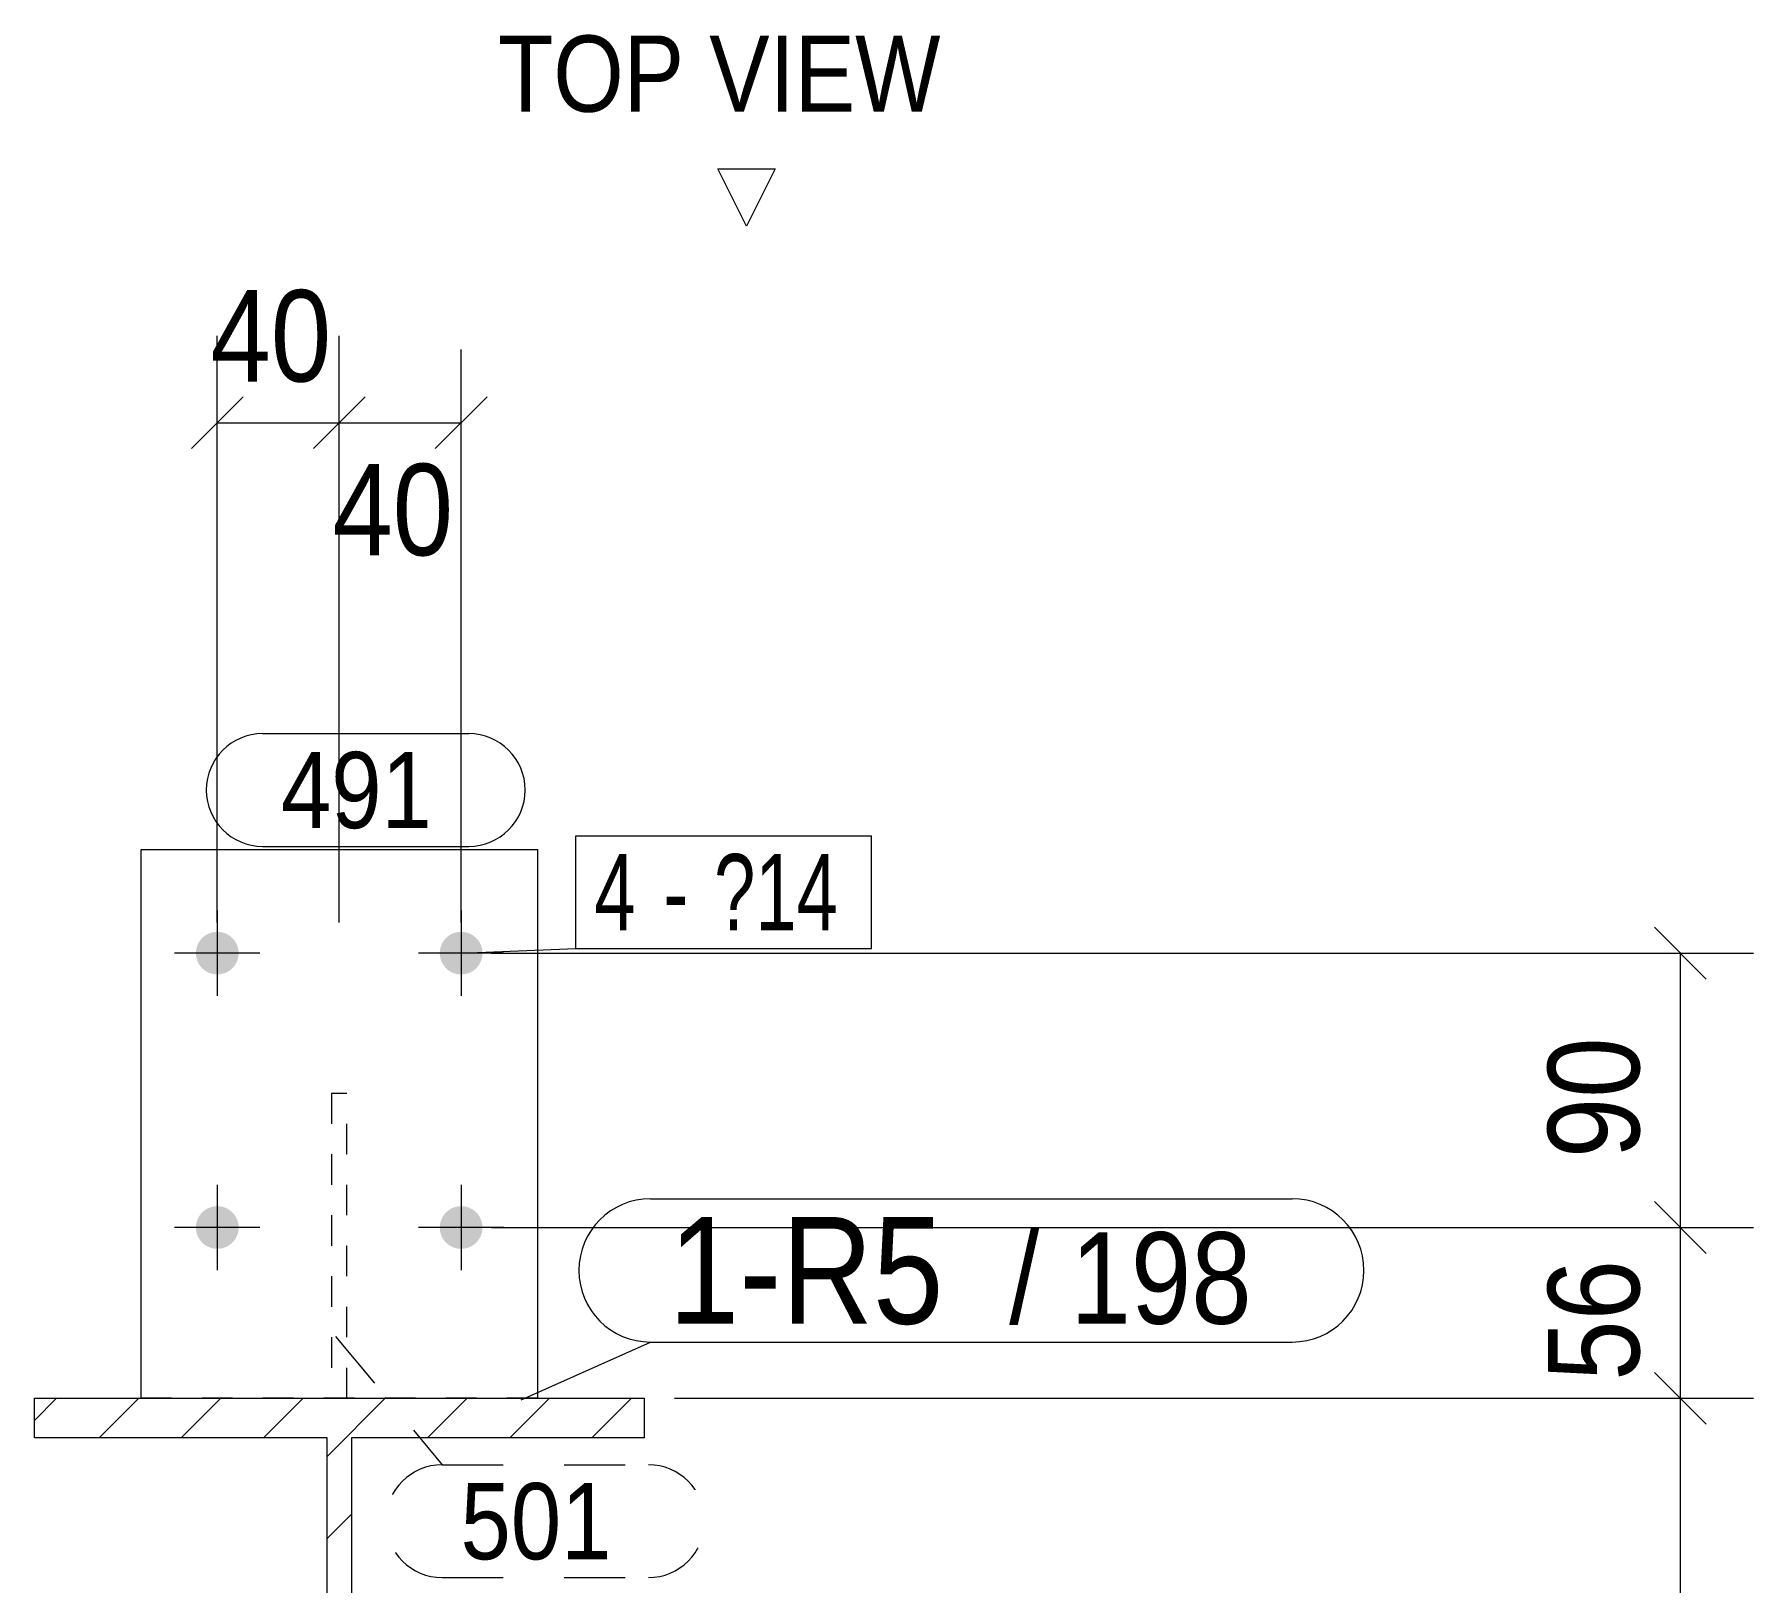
# Model space of a CAD drawing. Header units: millimetres. Extents: x 2 to 1174, y 1 to 825.
# Drawn here: x 823.3 to 879.7, y 210 to 260.8 of the extents above; entities that cross this region are included whole.
import ezdxf

# ---------------------------------------------------------------- set-up
doc = ezdxf.new("R2010")
doc.units = ezdxf.units.MM
for name, pattern in [('XKITLINE00', [0]), ('XKITLINE01', [4, 1, -1, 1, -1]), ('XKITLINE02', [4, 2, -2])]:
    doc.linetypes.add(name, pattern=pattern)
for name, color, linetype, lineweight in [('Bolt', 3, 'Continuous', 0), ('BoltMark', 7, 'Continuous', 0), ('Dimensions', 7, 'Continuous', 0), ('OtherObjectType', 7, 'Continuous', 0), ('Part', 2, 'Continuous', 0), ('PartMark', 7, 'Continuous', 0)]:
    doc.layers.add(name, color=color, linetype=linetype, lineweight=lineweight)
doc.styles.add('ARIAL', font='ARIAL.TTF')
doc.styles.add('ARIAL_NARROW', font='ARIALN.TTF')

# ---------------------------------------------------------------- blocks, each defined once
blk = doc.blocks.new('*A6')
at = {"layer": 'Part', "color": 7, "linetype": 'XKITLINE00', "lineweight": 0}
for p, q in [((823.332, 215.347), (824.063, 216.078)), ((825.457, 214.778), (826.757, 216.078)), ((828.151, 214.778), (829.451, 216.078)), ((830.845, 214.778), (832.145, 216.078)), ((832.932, 214.171), (834.839, 216.078)), ((836.233, 214.778), (837.533, 216.078)), ((838.927, 214.778), (840.227, 216.078)), ((841.621, 214.778), (842.921, 216.078)), ((832.932, 211.477), (833.732, 212.277)), ((832.932, 208.783), (833.732, 209.583)), ((832.932, 206.089), (833.732, 206.889)), ((832.932, 203.395), (833.732, 204.195)), ((832.932, 200.701), (833.732, 201.501)), ((832.932, 198.007), (833.732, 198.807)), ((832.932, 195.312), (833.732, 196.112)), ((832.932, 192.618), (833.732, 193.418)), ((832.932, 189.924), (833.732, 190.724)), ((832.932, 187.23), (833.732, 188.03)), ((832.932, 184.536), (833.732, 185.336)), ((832.932, 181.842), (833.732, 182.642)), ((832.932, 179.148), (833.732, 179.948)), ((824.474, 176.078), (825.774, 177.378)), ((827.168, 176.078), (828.468, 177.378)), ((829.862, 176.078), (831.162, 177.378)), ((832.556, 176.078), (833.856, 177.378)), ((835.25, 176.078), (836.55, 177.378)), ((837.944, 176.078), (839.244, 177.378)), ((840.638, 176.078), (841.938, 177.378))]:
    blk.add_line(p, q, dxfattribs=at)
blk = doc.blocks.new('*A178')
at = {"layer": 'Bolt'}
for points in [[(830.031, 230.643), (830.029, 230.609), (830.025, 230.575), (830.019, 230.541), (830.011, 230.508), (830.002, 230.474), (829.991, 230.442), (829.979, 230.41), (829.965, 230.378), (829.95, 230.348), (829.933, 230.318), (829.914, 230.289), (829.895, 230.261), (829.873, 230.234), (829.851, 230.208), (829.827, 230.183), (829.802, 230.159), (829.776, 230.136), (829.749, 230.115), (829.721, 230.096), (829.692, 230.077), (829.662, 230.06), (829.632, 230.045), (829.6, 230.031), (829.568, 230.019), (829.535, 230.008), (829.502, 229.999), (829.469, 229.991), (829.435, 229.985), (829.401, 229.981), (829.367, 229.978), (829.332, 229.978), (829.298, 229.978), (829.264, 229.981), (829.23, 229.985), (829.196, 229.991), (829.162, 229.999), (829.129, 230.008), (829.096, 230.019), (829.064, 230.031), (829.033, 230.045), (829.002, 230.06), (828.972, 230.077), (828.943, 230.096), (828.915, 230.115), (828.888, 230.136), (828.862, 230.159), (828.837, 230.183), (828.814, 230.208), (828.791, 230.234), (828.77, 230.261), (828.75, 230.289), (828.732, 230.318), (828.715, 230.348), (828.7, 230.378), (828.686, 230.41), (828.673, 230.442), (828.662, 230.474), (828.653, 230.508), (828.646, 230.541), (828.64, 230.575), (828.636, 230.609), (828.633, 230.643), (828.632, 230.678), (828.633, 230.712), (828.636, 230.746), (828.64, 230.78), (828.646, 230.814), (828.653, 230.848), (828.662, 230.881), (828.673, 230.913), (828.686, 230.945), (828.7, 230.977), (828.715, 231.008), (828.732, 231.037), (828.75, 231.066), (828.77, 231.095), (828.791, 231.122), (828.814, 231.148), (828.837, 231.173), (828.862, 231.196), (828.888, 231.219), (828.915, 231.24), (828.943, 231.26), (828.972, 231.278), (829.002, 231.295), (829.033, 231.31), (829.064, 231.324), (829.096, 231.337), (829.129, 231.347), (829.162, 231.357), (829.196, 231.364), (829.23, 231.37), (829.264, 231.374), (829.298, 231.377), (829.332, 231.378), (829.367, 231.377), (829.401, 231.374), (829.435, 231.37), (829.469, 231.364), (829.502, 231.357), (829.535, 231.347), (829.568, 231.337), (829.6, 231.324), (829.632, 231.31), (829.662, 231.295), (829.692, 231.278), (829.721, 231.26), (829.749, 231.24), (829.776, 231.219), (829.802, 231.196), (829.827, 231.173), (829.851, 231.148), (829.873, 231.122), (829.895, 231.095), (829.914, 231.066), (829.933, 231.037), (829.95, 231.008), (829.965, 230.977), (829.979, 230.945), (829.991, 230.913), (830.002, 230.881), (830.011, 230.848), (830.019, 230.814), (830.025, 230.78), (830.029, 230.746), (830.031, 230.712), (830.032, 230.678)], [(838.031, 230.643), (838.029, 230.609), (838.025, 230.575), (838.019, 230.541), (838.011, 230.508), (838.002, 230.474), (837.991, 230.442), (837.979, 230.41), (837.965, 230.378), (837.95, 230.348), (837.933, 230.318), (837.914, 230.289), (837.895, 230.261), (837.873, 230.234), (837.851, 230.208), (837.827, 230.183), (837.802, 230.159), (837.776, 230.136), (837.749, 230.115), (837.721, 230.096), (837.692, 230.077), (837.662, 230.06), (837.632, 230.045), (837.6, 230.031), (837.568, 230.019), (837.535, 230.008), (837.502, 229.999), (837.469, 229.991), (837.435, 229.985), (837.401, 229.981), (837.367, 229.978), (837.332, 229.978), (837.298, 229.978), (837.264, 229.981), (837.23, 229.985), (837.196, 229.991), (837.162, 229.999), (837.129, 230.008), (837.096, 230.019), (837.064, 230.031), (837.033, 230.045), (837.002, 230.06), (836.972, 230.077), (836.943, 230.096), (836.915, 230.115), (836.888, 230.136), (836.862, 230.159), (836.837, 230.183), (836.814, 230.208), (836.791, 230.234), (836.77, 230.261), (836.75, 230.289), (836.732, 230.318), (836.715, 230.348), (836.7, 230.378), (836.686, 230.41), (836.673, 230.442), (836.662, 230.474), (836.653, 230.508), (836.646, 230.541), (836.64, 230.575), (836.636, 230.609), (836.633, 230.643), (836.632, 230.678), (836.633, 230.712), (836.636, 230.746), (836.64, 230.78), (836.646, 230.814), (836.653, 230.848), (836.662, 230.881), (836.673, 230.913), (836.686, 230.945), (836.7, 230.977), (836.715, 231.008), (836.732, 231.037), (836.75, 231.066), (836.77, 231.095), (836.791, 231.122), (836.814, 231.148), (836.837, 231.173), (836.862, 231.196), (836.888, 231.219), (836.915, 231.24), (836.943, 231.26), (836.972, 231.278), (837.002, 231.295), (837.033, 231.31), (837.064, 231.324), (837.096, 231.337), (837.129, 231.347), (837.162, 231.357), (837.196, 231.364), (837.23, 231.37), (837.264, 231.374), (837.298, 231.377), (837.332, 231.378), (837.367, 231.377), (837.401, 231.374), (837.435, 231.37), (837.469, 231.364), (837.502, 231.357), (837.535, 231.347), (837.568, 231.337), (837.6, 231.324), (837.632, 231.31), (837.662, 231.295), (837.692, 231.278), (837.721, 231.26), (837.749, 231.24), (837.776, 231.219), (837.802, 231.196), (837.827, 231.173), (837.851, 231.148), (837.873, 231.122), (837.895, 231.095), (837.914, 231.066), (837.933, 231.037), (837.95, 231.008), (837.965, 230.977), (837.979, 230.945), (837.991, 230.913), (838.002, 230.881), (838.011, 230.848), (838.019, 230.814), (838.025, 230.78), (838.029, 230.746), (838.031, 230.712), (838.032, 230.678)], [(830.031, 221.643), (830.029, 221.609), (830.025, 221.575), (830.019, 221.541), (830.011, 221.508), (830.002, 221.474), (829.991, 221.442), (829.979, 221.41), (829.965, 221.378), (829.95, 221.348), (829.933, 221.318), (829.914, 221.289), (829.895, 221.261), (829.873, 221.234), (829.851, 221.208), (829.827, 221.183), (829.802, 221.159), (829.776, 221.136), (829.749, 221.115), (829.721, 221.096), (829.692, 221.077), (829.662, 221.06), (829.632, 221.045), (829.6, 221.031), (829.568, 221.019), (829.535, 221.008), (829.502, 220.999), (829.469, 220.991), (829.435, 220.985), (829.401, 220.981), (829.367, 220.978), (829.332, 220.978), (829.298, 220.978), (829.264, 220.981), (829.23, 220.985), (829.196, 220.991), (829.162, 220.999), (829.129, 221.008), (829.096, 221.019), (829.064, 221.031), (829.033, 221.045), (829.002, 221.06), (828.972, 221.077), (828.943, 221.096), (828.915, 221.115), (828.888, 221.136), (828.862, 221.159), (828.837, 221.183), (828.814, 221.208), (828.791, 221.234), (828.77, 221.261), (828.75, 221.289), (828.732, 221.318), (828.715, 221.348), (828.7, 221.378), (828.686, 221.41), (828.673, 221.442), (828.662, 221.474), (828.653, 221.508), (828.646, 221.541), (828.64, 221.575), (828.636, 221.609), (828.633, 221.643), (828.632, 221.678), (828.633, 221.712), (828.636, 221.746), (828.64, 221.78), (828.646, 221.814), (828.653, 221.848), (828.662, 221.881), (828.673, 221.913), (828.686, 221.945), (828.7, 221.977), (828.715, 222.008), (828.732, 222.037), (828.75, 222.066), (828.77, 222.095), (828.791, 222.122), (828.814, 222.148), (828.837, 222.173), (828.862, 222.196), (828.888, 222.219), (828.915, 222.24), (828.943, 222.26), (828.972, 222.278), (829.002, 222.295), (829.033, 222.31), (829.064, 222.324), (829.096, 222.337), (829.129, 222.347), (829.162, 222.357), (829.196, 222.364), (829.23, 222.37), (829.264, 222.374), (829.298, 222.377), (829.332, 222.378), (829.367, 222.377), (829.401, 222.374), (829.435, 222.37), (829.469, 222.364), (829.502, 222.357), (829.535, 222.347), (829.568, 222.337), (829.6, 222.324), (829.632, 222.31), (829.662, 222.295), (829.692, 222.278), (829.721, 222.26), (829.749, 222.24), (829.776, 222.219), (829.802, 222.196), (829.827, 222.173), (829.851, 222.148), (829.873, 222.122), (829.895, 222.095), (829.914, 222.066), (829.933, 222.037), (829.95, 222.008), (829.965, 221.977), (829.979, 221.945), (829.991, 221.913), (830.002, 221.881), (830.011, 221.848), (830.019, 221.814), (830.025, 221.78), (830.029, 221.746), (830.031, 221.712), (830.032, 221.678)], [(838.031, 221.643), (838.029, 221.609), (838.025, 221.575), (838.019, 221.541), (838.011, 221.508), (838.002, 221.474), (837.991, 221.442), (837.979, 221.41), (837.965, 221.378), (837.95, 221.348), (837.933, 221.318), (837.914, 221.289), (837.895, 221.261), (837.873, 221.234), (837.851, 221.208), (837.827, 221.183), (837.802, 221.159), (837.776, 221.136), (837.749, 221.115), (837.721, 221.096), (837.692, 221.077), (837.662, 221.06), (837.632, 221.045), (837.6, 221.031), (837.568, 221.019), (837.535, 221.008), (837.502, 220.999), (837.469, 220.991), (837.435, 220.985), (837.401, 220.981), (837.367, 220.978), (837.332, 220.978), (837.298, 220.978), (837.264, 220.981), (837.23, 220.985), (837.196, 220.991), (837.162, 220.999), (837.129, 221.008), (837.096, 221.019), (837.064, 221.031), (837.033, 221.045), (837.002, 221.06), (836.972, 221.077), (836.943, 221.096), (836.915, 221.115), (836.888, 221.136), (836.862, 221.159), (836.837, 221.183), (836.814, 221.208), (836.791, 221.234), (836.77, 221.261), (836.75, 221.289), (836.732, 221.318), (836.715, 221.348), (836.7, 221.378), (836.686, 221.41), (836.673, 221.442), (836.662, 221.474), (836.653, 221.508), (836.646, 221.541), (836.64, 221.575), (836.636, 221.609), (836.633, 221.643), (836.632, 221.678), (836.633, 221.712), (836.636, 221.746), (836.64, 221.78), (836.646, 221.814), (836.653, 221.848), (836.662, 221.881), (836.673, 221.913), (836.686, 221.945), (836.7, 221.977), (836.715, 222.008), (836.732, 222.037), (836.75, 222.066), (836.77, 222.095), (836.791, 222.122), (836.814, 222.148), (836.837, 222.173), (836.862, 222.196), (836.888, 222.219), (836.915, 222.24), (836.943, 222.26), (836.972, 222.278), (837.002, 222.295), (837.033, 222.31), (837.064, 222.324), (837.096, 222.337), (837.129, 222.347), (837.162, 222.357), (837.196, 222.364), (837.23, 222.37), (837.264, 222.374), (837.298, 222.377), (837.332, 222.378), (837.367, 222.377), (837.401, 222.374), (837.435, 222.37), (837.469, 222.364), (837.502, 222.357), (837.535, 222.347), (837.568, 222.337), (837.6, 222.324), (837.632, 222.31), (837.662, 222.295), (837.692, 222.278), (837.721, 222.26), (837.749, 222.24), (837.776, 222.219), (837.802, 222.196), (837.827, 222.173), (837.851, 222.148), (837.873, 222.122), (837.895, 222.095), (837.914, 222.066), (837.933, 222.037), (837.95, 222.008), (837.965, 221.977), (837.979, 221.945), (837.991, 221.913), (838.002, 221.881), (838.011, 221.848), (838.019, 221.814), (838.025, 221.78), (838.029, 221.746), (838.031, 221.712), (838.032, 221.678)]]:
    blk.add_hatch(color=3, dxfattribs=at).paths.add_polyline_path(points, flags=17)
at = {"layer": 'Bolt', "color": 3, "linetype": 'XKITLINE00', "lineweight": 0}
for p, q in [((829.332, 232.078), (829.332, 229.278)), ((837.332, 232.078), (837.332, 229.278)), ((830.732, 230.678), (827.932, 230.678)), ((838.732, 230.678), (835.932, 230.678)), ((829.332, 223.078), (829.332, 220.278)), ((837.332, 223.078), (837.332, 220.278)), ((830.732, 221.678), (827.932, 221.678)), ((838.732, 221.678), (835.932, 221.678))]:
    blk.add_line(p, q, dxfattribs=at)
blk = doc.blocks.new('*A179')
at = {"layer": 'Part', "color": 2, "linetype": 'XKITLINE00', "lineweight": 0}
for p, q in [((823.332, 214.778), (823.332, 216.078)), ((823.332, 216.078), (843.332, 216.078)), ((843.332, 216.078), (843.332, 214.778)), ((832.932, 214.778), (823.332, 214.778)), ((832.932, 177.378), (832.932, 214.778)), ((843.332, 214.778), (833.732, 214.778)), ((833.732, 214.778), (833.732, 177.378)), ((823.332, 176.078), (823.332, 177.378)), ((823.332, 177.378), (832.932, 177.378)), ((833.732, 177.378), (843.332, 177.378)), ((843.332, 177.378), (843.332, 176.078)), ((843.332, 176.078), (823.332, 176.078))]:
    blk.add_line(p, q, dxfattribs=at)
blk = doc.blocks.new('*A182')
at = {"layer": 'Part', "color": 7, "linetype": 'XKITLINE01', "lineweight": 0}
for p, q in [((833.582, 226.078), (833.082, 226.078)), ((833.082, 226.078), (833.082, 216.078)), ((833.582, 216.078), (833.582, 226.078)), ((833.082, 216.078), (833.582, 216.078))]:
    blk.add_line(p, q, dxfattribs=at)
blk = doc.blocks.new('*A183')
at = {"layer": 'Part', "color": 2, "linetype": 'XKITLINE00', "lineweight": 0}
for p, q in [((826.832, 216.078), (826.832, 234.078)), ((826.832, 234.078), (839.832, 234.078)), ((839.832, 234.078), (839.832, 216.078))]:
    blk.add_line(p, q, dxfattribs=at)
at = {"layer": 'Part', "color": 7, "linetype": 'XKITLINE01', "lineweight": 0}
blk.add_line((839.832, 216.078), (826.832, 216.078), dxfattribs=at)
blk = doc.blocks.new('*A401')
at = {"layer": 'Dimensions', "color": 7, "linetype": 'XKITLINE00', "lineweight": 0}
for p, q in [((876.484, 216.926), (878.181, 215.229)), ((844.332, 216.078), (879.732, 216.078)), ((877.332, 150.354), (877.332, 216.078)), ((876.484, 151.202), (878.181, 149.505)), ((829.132, 150.354), (879.732, 150.354))]:
    blk.add_line(p, q, dxfattribs=at)
at = {"layer": 'Dimensions', "color": 3}
for p in [(877.332, 216.078), (877.332, 150.354)]:
    blk.add_point(p, dxfattribs=at)
at = {"layer": 'Dimensions', "color": 3, "style": 'ARIAL', "width": 0.85}
blk.add_text('657', height=3, rotation=90.0002, dxfattribs=at).set_placement((875.982, 179.878))
blk = doc.blocks.new('*A402')
at = {"layer": 'Dimensions', "color": 7, "linetype": 'XKITLINE00', "lineweight": 0}
for p, q in [((876.484, 222.526), (878.181, 220.829)), ((838.332, 221.678), (879.732, 221.678)), ((877.332, 216.078), (877.332, 221.678)), ((876.484, 216.926), (878.181, 215.229)), ((844.332, 216.078), (879.732, 216.078))]:
    blk.add_line(p, q, dxfattribs=at)
at = {"layer": 'Dimensions', "color": 3}
for p in [(877.332, 221.678), (877.332, 216.078)]:
    blk.add_point(p, dxfattribs=at)
at = {"layer": 'Dimensions', "color": 3, "style": 'ARIAL', "width": 0.85}
blk.add_text('56', height=3, rotation=90.0002, dxfattribs=at).set_placement((875.982, 216.652))
blk = doc.blocks.new('*A403')
at = {"layer": 'Dimensions', "color": 7, "linetype": 'XKITLINE00', "lineweight": 0}
for p, q in [((876.484, 231.526), (878.181, 229.829)), ((838.332, 230.678), (879.732, 230.678)), ((877.332, 221.678), (877.332, 230.678)), ((876.484, 222.526), (878.181, 220.829)), ((838.332, 221.678), (879.732, 221.678))]:
    blk.add_line(p, q, dxfattribs=at)
at = {"layer": 'Dimensions', "color": 3}
for p in [(877.332, 230.678), (877.332, 221.678)]:
    blk.add_point(p, dxfattribs=at)
at = {"layer": 'Dimensions', "color": 3, "style": 'ARIAL', "width": 0.85}
blk.add_text('90', height=3, rotation=90.0002, dxfattribs=at).set_placement((875.982, 223.952))
blk = doc.blocks.new('*A406')
at = {"layer": 'Dimensions', "color": 7, "linetype": 'XKITLINE00', "lineweight": 0}
for p, q in [((829.332, 231.678), (829.332, 250.928)), ((833.332, 231.678), (833.332, 250.928)), ((830.181, 248.926), (828.484, 247.229)), ((834.181, 248.926), (832.484, 247.229)), ((829.332, 248.078), (833.332, 248.078))]:
    blk.add_line(p, q, dxfattribs=at)
at = {"layer": 'Dimensions', "color": 3}
for p in [(829.332, 248.078), (833.332, 248.078)]:
    blk.add_point(p, dxfattribs=at)
at = {"layer": 'Dimensions', "color": 3, "style": 'ARIAL', "width": 0.85}
blk.add_text('40', height=3, dxfattribs=at).set_placement((829.107, 249.428))
blk = doc.blocks.new('*A407')
at = {"layer": 'Dimensions', "color": 7, "linetype": 'XKITLINE00', "lineweight": 0}
for p, q in [((833.332, 231.678), (833.332, 250.478)), ((837.332, 231.678), (837.332, 250.478)), ((834.181, 248.926), (832.484, 247.229)), ((838.181, 248.926), (836.484, 247.229)), ((833.332, 248.078), (837.332, 248.078))]:
    blk.add_line(p, q, dxfattribs=at)
at = {"layer": 'Dimensions', "color": 3}
for p in [(833.332, 248.078), (837.332, 248.078)]:
    blk.add_point(p, dxfattribs=at)
at = {"layer": 'Dimensions', "color": 3, "style": 'ARIAL', "width": 0.85}
blk.add_text('40', height=3, dxfattribs=at).set_placement((833.107, 243.728))
blk = doc.blocks.new('*A408')
at = {"layer": 'BoltMark', "color": 7, "linetype": 'XKITLINE00', "lineweight": 0}
for p, q in [((841.1, 234.528), (850.789, 234.528)), ((841.1, 230.828), (841.1, 234.528)), ((850.789, 230.828), (850.789, 234.528)), ((837.332, 230.678), (841.1, 230.828)), ((841.1, 230.828), (850.789, 230.828))]:
    blk.add_line(p, q, dxfattribs=at)
at = {"layer": 'BoltMark', "color": 3, "style": 'ARIAL_NARROW', "width": 0.85}
for s, p in [('4', (841.7, 231.428)), ('?14', (845.629, 231.428)), ('-', (843.97, 231.428))]:
    blk.add_text(s, height=2.5, dxfattribs=at).set_placement(p)
blk = doc.blocks.new('*A411')
at = {"layer": 'PartMark', "color": 7, "linetype": 'XKITLINE00', "lineweight": 0}
for p, q in [((830.82, 237.878), (837.582, 237.878)), ((830.82, 234.178), (837.582, 234.178))]:
    blk.add_line(p, q, dxfattribs=at)
for centre, start, end in [((830.82, 236.028), 90, 270), ((837.582, 236.028), 270, 90)]:
    blk.add_arc(centre, 1.85, start, end, dxfattribs=at)
at = {"layer": 'PartMark', "color": 3, "style": 'ARIAL', "width": 0.85}
blk.add_text('491', height=2.5, dxfattribs=at).set_placement((831.42, 234.778))
blk = doc.blocks.new('*A412')
at = {"layer": 'PartMark', "color": 7, "linetype": 'XKITLINE02', "lineweight": 0}
for p, q in [((833.212, 218.107), (836.712, 213.895)), ((836.712, 213.895), (843.474, 213.895)), ((836.712, 210.195), (843.474, 210.195))]:
    blk.add_line(p, q, dxfattribs=at)
for centre, start, end in [((836.712, 212.045), 90, 270), ((843.474, 212.045), 270, 90)]:
    blk.add_arc(centre, 1.85, start, end, dxfattribs=at)
at = {"layer": 'PartMark', "color": 3, "style": 'ARIAL', "width": 0.85}
blk.add_text('501', height=2.5, dxfattribs=at).set_placement((837.312, 210.795))
blk = doc.blocks.new('*A415')
at = {"layer": 'PartMark', "color": 7, "linetype": 'XKITLINE00', "lineweight": 0}
for p, q in [((843.545, 222.621), (864.598, 222.621)), ((839.303, 216.029), (843.545, 217.921)), ((843.545, 217.921), (864.598, 217.921))]:
    blk.add_line(p, q, dxfattribs=at)
for centre, start, end in [((843.545, 220.271), 90, 270), ((864.598, 220.271), 270, 90)]:
    blk.add_arc(centre, 2.35, start, end, dxfattribs=at)
at = {"layer": 'PartMark', "color": 1, "style": 'ARIAL', "width": 0.85}
blk.add_text('1-R5', height=3.5, dxfattribs=at).set_placement((844.145, 218.521))
at = {"layer": 'PartMark', "color": 3, "style": 'ARIAL', "width": 0.85}
for s, p in [('/', (855.311, 218.521)), ('198', (857.323, 218.521))]:
    blk.add_text(s, height=3, dxfattribs=at).set_placement(p)
blk = doc.blocks.new('*A416')
at = {"layer": 'OtherObjectType', "color": 7, "linetype": 'XKITLINE00', "lineweight": 0}
for p, q in [((846.694, 254.528), (845.757, 256.403)), ((845.757, 256.403), (847.632, 256.403)), ((847.632, 256.403), (846.694, 254.528)), ((846.694, 254.528), (846.694, 254.528))]:
    blk.add_line(p, q, dxfattribs=at)
at = {"layer": 'OtherObjectType', "color": 7, "style": 'ARIAL', "width": 0.85}
blk.add_text('TOP VIEW', height=2.5, dxfattribs=at).set_placement((838.544, 258.278))

msp = doc.modelspace()

# ---------------------------------------------------------------- block references
at = {"lineweight": 0}
for name in ['*A406', '*A407', '*A411', '*A183', '*A408', '*A178', '*A403', '*A182', '*A402', '*A415', '*A412', '*A401', '*A6', '*A179']:
    msp.add_blockref(name, (0, 0), dxfattribs=at)
at = {"layer": 'OtherObjectType', "lineweight": 0}
msp.add_blockref('*A416', (0, 0), dxfattribs=at)

doc.saveas('drawing.dxf')
